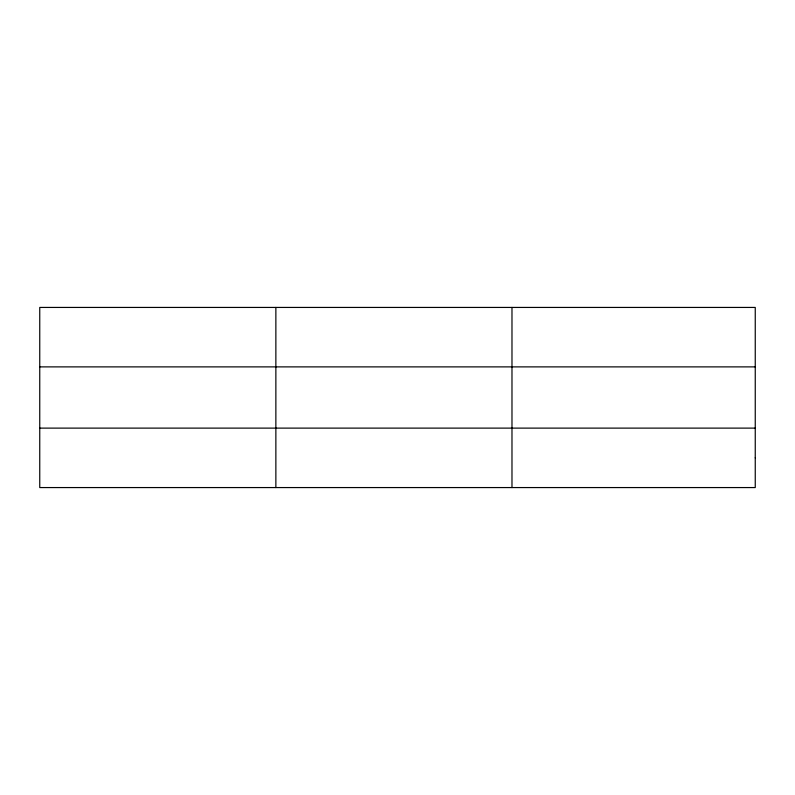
<?xml version="1.0" encoding="UTF-8"?>
<svg xmlns="http://www.w3.org/2000/svg" width="795" height="795" viewBox="0 0 795 795"><rect width="100%" height="100%" fill="white"/><g stroke="black" fill="none" stroke-linecap="round" stroke-linejoin="round"><path stroke-width="1.19" d="M275.865 307.436L275.865 487.564M511.98 307.436L511.98 487.564M39.75 366.883L755.25 366.883M39.75 428.117L755.25 428.117M755.25 457.841L755.25 487.564L39.75 487.564L39.75 307.436L755.25 307.436L755.25 457.841"/></g></svg>
